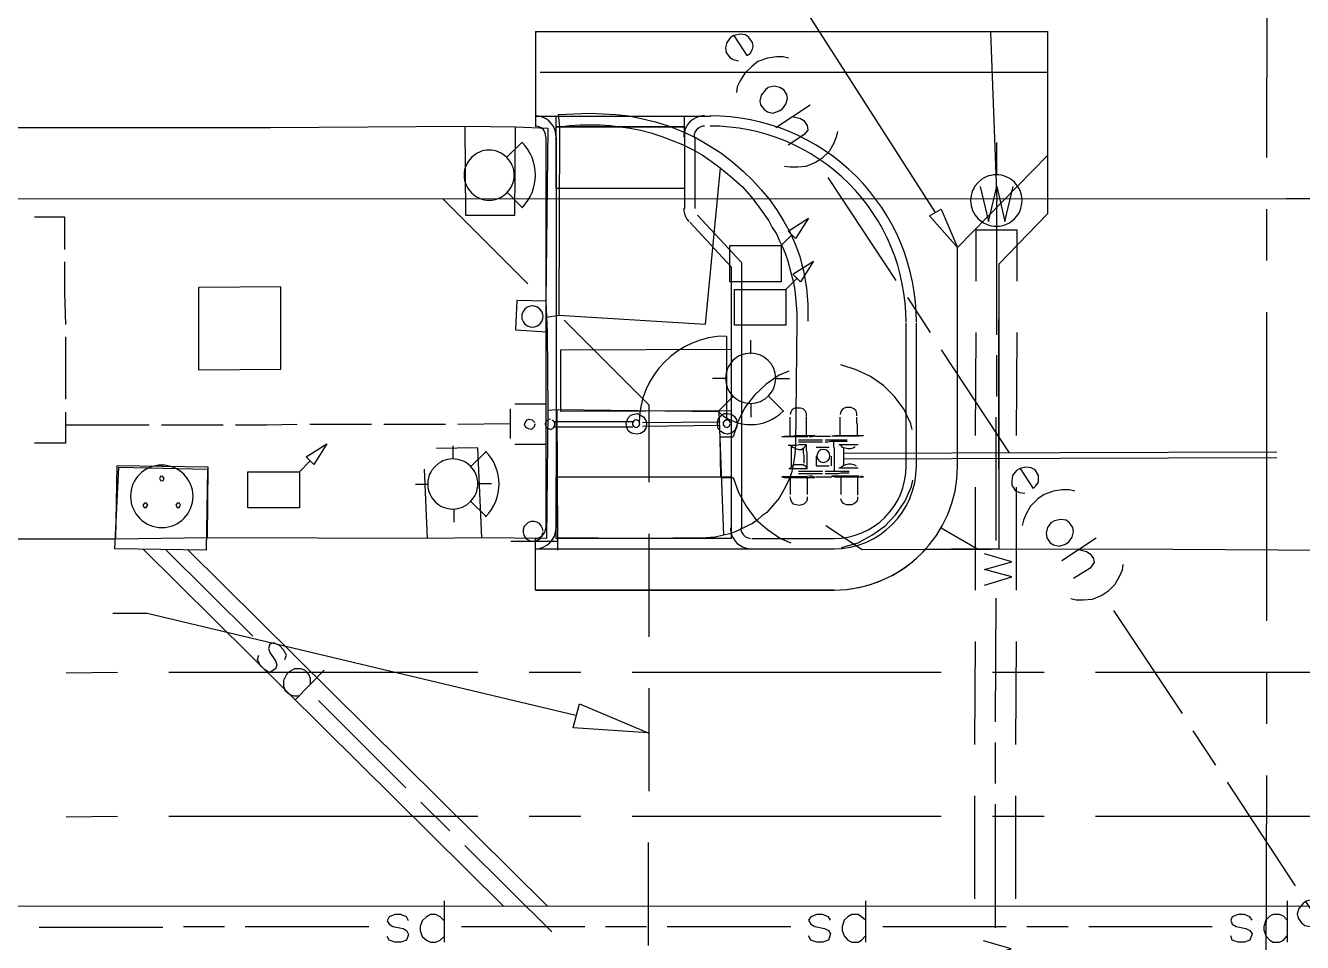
# Model space of a CAD drawing. Header units: feet. Extents: x 0 to 650, y -1 to 438.
# Drawn here: x 271.6 to 333.6, y 258.4 to 303 of the extents above; entities that cross this region are included whole.
import ezdxf

# ---------------------------------------------------------------- set-up
doc = ezdxf.new("R2010")
doc.units = ezdxf.units.FT
for name, color, linetype in [('AGUA', 5, 'CONTINUOUS'), ('ANOTACION', 8, 'CONTINUOUS'), ('DIGITALIZADO', 7, 'CONTINUOUS'), ('DRENAJE_PLUVIAL', 3, 'CONTINUOUS'), ('EJE_VIA', 7, 'CONTINUOUS'), ('ELECTRICO_AEREO', 1, 'CONTINUOUS'), ('ESTRUCTURAS', 7, 'CONTINUOUS'), ('METRO_RW', 140, 'CONTINUOUS'), ('TOPO', 8, 'CONTINUOUS')]:
    doc.layers.add(name, color=color, linetype=linetype)

msp = doc.modelspace()

# ---------------------------------------------------------------- linework, layer by layer
at = {"layer": 'AGUA'}
for p, q in [((318.433, 302.667), (318.733, 294.467)), ((318.733, 295.733), (318.733, 297.3)), ((318.733, 287.967), (318.733, 294.467)), ((317.733, 290.567), (317.733, 293.067)), ((317.733, 293.067), (319.733, 293.067)), ((319.733, 290.567), (319.733, 293.067)), ((317.7, 283.067), (317.733, 288.067)), ((319.7, 283.067), (319.733, 288.067)), ((318.733, 284.967), (318.733, 286.967)), ((318.7, 277.967), (318.7, 283.967)), ((317.7, 275.567), (317.7, 280.567)), ((319.7, 275.567), (319.7, 280.567)), ((318.667, 269.167), (318.7, 275.167)), ((317.667, 268.067), (317.7, 273.067)), ((319.667, 268.067), (319.7, 273.067)), ((318.667, 266.167), (318.667, 268.167)), ((317.667, 260.567), (317.667, 265.567)), ((319.667, 260.567), (319.667, 265.567)), ((318.667, 259.167), (318.667, 265.167))]:
    msp.add_line(p, q, dxfattribs=at)
for points in [[(319.967, 294.487), (319.96, 294.615), (319.941, 294.739), (319.909, 294.858), (319.867, 294.973), (319.814, 295.082), (319.751, 295.185), (319.598, 295.37), (319.413, 295.522), (319.309, 295.584), (319.2, 295.637), (319.085, 295.678), (318.965, 295.709), (318.841, 295.727), (318.713, 295.733), (318.585, 295.727), (318.461, 295.707), (318.342, 295.676), (318.227, 295.634), (318.118, 295.581), (318.015, 295.518), (317.83, 295.365), (317.678, 295.179), (317.616, 295.076), (317.563, 294.967), (317.522, 294.852), (317.491, 294.732), (317.473, 294.608), (317.467, 294.48), (317.473, 294.352), (317.493, 294.228), (317.524, 294.108), (317.566, 293.993), (317.619, 293.884), (317.682, 293.781), (317.835, 293.597), (318.021, 293.445), (318.124, 293.382), (318.233, 293.33), (318.348, 293.288), (318.468, 293.258), (318.592, 293.239), (318.72, 293.233), (318.848, 293.24), (318.972, 293.259), (319.092, 293.291), (319.207, 293.333), (319.316, 293.386), (319.419, 293.449), (319.603, 293.602), (319.755, 293.787), (319.818, 293.891), (319.87, 294), (319.912, 294.115), (319.942, 294.235), (319.961, 294.359), (319.967, 294.487)], [(317.933, 295.167), (318.333, 293.467), (318.733, 295.167), (319.133, 293.467), (319.533, 295.167)], [(318.133, 275.8), (319.467, 276.2), (318.133, 276.567), (319.467, 276.933), (318.133, 277.333)], [(318.067, 257), (319.4, 257.4), (318.067, 257.767), (319.433, 258.133), (318.1, 258.533)]]:
    msp.add_lwpolyline(points, dxfattribs=at)
at = {"layer": 'ANOTACION'}
for points in [[(315.767, 293.9), (279.033, 351.2), (279.033, 352.2)], [(316.033, 294.067), (316.833, 292.2), (315.467, 293.733), (316.033, 294.067)], [(298.3, 269.467), (277.467, 274.433), (275.8, 274.433)], [(298.467, 270.033), (301.8, 268.633), (298.167, 268.867), (298.467, 270.033)]]:
    msp.add_lwpolyline(points, dxfattribs=at)
at = {"layer": 'DIGITALIZADO'}
for points in [[(277.567, 283.567), (276.067, 283.567), (273.5, 283.567)], [(281.167, 283.567), (279.667, 283.567), (278.167, 283.567)], [(284.767, 283.6), (283.267, 283.567), (281.767, 283.567)], [(288.367, 283.6), (286.867, 283.6), (285.367, 283.6)], [(291.967, 283.6), (290.467, 283.6), (288.967, 283.6)]]:
    msp.add_lwpolyline(points, dxfattribs=at)
at = {"layer": 'DRENAJE_PLUVIAL'}
for p, q in [((277.267, 277.567), (294.767, 260.233)), ((278.367, 277.533), (282.6, 273.333)), ((279.433, 277.533), (296.9, 260.233)), ((286.067, 271.667), (284.667, 270.233)), ((285.8, 270.2), (290.033, 265.967)), ((290.767, 265.267), (292.167, 263.867)), ((292.9, 263.167), (297.133, 258.967)), ((259.333, 260.2), (531.467, 260.333)), ((291.9, 260.467), (291.9, 258.467)), ((312.367, 260.467), (312.367, 258.467)), ((332.833, 260.467), (332.833, 258.467)), ((279.233, 259.233), (281.233, 259.233)), ((282.233, 259.233), (288.233, 259.233)), ((292.733, 259.233), (298.733, 259.233)), ((299.733, 259.233), (301.733, 259.233)), ((302.733, 259.233), (308.733, 259.233)), ((313.2, 259.233), (319.2, 259.233)), ((320.2, 259.233), (322.2, 259.233)), ((323.2, 259.233), (329.2, 259.233)), ((272.233, 259.2), (278.233, 259.2))]:
    msp.add_line(p, q, dxfattribs=at)
for points in [[(279.7, 280.121), (279.692, 280.276), (279.668, 280.427), (279.631, 280.572), (279.579, 280.711), (279.515, 280.843), (279.439, 280.968), (279.351, 281.085), (279.253, 281.192), (279.145, 281.29), (279.028, 281.377), (278.902, 281.452), (278.77, 281.516), (278.63, 281.566), (278.485, 281.603), (278.334, 281.626), (278.179, 281.633), (278.024, 281.625), (277.873, 281.602), (277.728, 281.564), (277.589, 281.512), (277.457, 281.448), (277.332, 281.372), (277.215, 281.284), (277.108, 281.186), (277.01, 281.078), (276.923, 280.961), (276.848, 280.836), (276.784, 280.703), (276.734, 280.563), (276.697, 280.418), (276.674, 280.267), (276.667, 280.112), (276.675, 279.957), (276.698, 279.807), (276.736, 279.661), (276.788, 279.522), (276.852, 279.39), (276.928, 279.265), (277.016, 279.149), (277.114, 279.041), (277.222, 278.944), (277.339, 278.857), (277.464, 278.781), (277.597, 278.717), (277.737, 278.667), (277.882, 278.63), (278.033, 278.607), (278.188, 278.6), (278.343, 278.608), (278.493, 278.632), (278.639, 278.669), (278.778, 278.721), (278.91, 278.785), (279.035, 278.861), (279.151, 278.949), (279.259, 279.047), (279.356, 279.155), (279.443, 279.272), (279.519, 279.398), (279.583, 279.53), (279.633, 279.67), (279.67, 279.815), (279.693, 279.966), (279.7, 280.121)], [(276.1, 281.533), (280.4, 281.433), (280.333, 277.5), (275.9, 277.567), (276.1, 281.533)], [(278.3, 280.984), (278.239, 281.086), (278.138, 281.091), (278.067, 280.983), (278.128, 280.881), (278.229, 280.876), (278.3, 280.984)], [(277.5, 279.684), (277.439, 279.786), (277.338, 279.791), (277.267, 279.683), (277.328, 279.581), (277.429, 279.576), (277.5, 279.684)], [(279.1, 279.684), (279.039, 279.786), (278.938, 279.791), (278.867, 279.683), (278.928, 279.581), (279.029, 279.576), (279.1, 279.684)], [(284.167, 272.2), (284.233, 272.4), (284.1, 272.667), (283.9, 272.867), (283.633, 273), (283.433, 272.933), (283.367, 272.733), (283.433, 272.533), (283.7, 272.133), (283.767, 271.933), (283.7, 271.733), (283.433, 271.567), (283.167, 271.7), (282.967, 271.9), (282.833, 272.2), (282.9, 272.4)], [(285.4, 271), (285.4, 271.267), (285.333, 271.467), (285.133, 271.667), (284.933, 271.733), (284.633, 271.733), (284.367, 271.6), (284.233, 271.467), (284.1, 271.167), (284.1, 270.9), (284.167, 270.7), (284.4, 270.5), (284.6, 270.433), (284.867, 270.433)], [(290.167, 259.5), (290.067, 259.7), (289.8, 259.8), (289.5, 259.8), (289.233, 259.7), (289.133, 259.5), (289.233, 259.333), (289.4, 259.233), (289.9, 259.133), (290.067, 259.033), (290.167, 258.833), (290.067, 258.567), (289.8, 258.467), (289.5, 258.467), (289.233, 258.567), (289.133, 258.733)], [(291.9, 259.5), (291.7, 259.7), (291.5, 259.8), (291.233, 259.8), (291.033, 259.7), (290.833, 259.5), (290.733, 259.233), (290.733, 259.033), (290.833, 258.733), (291.033, 258.567), (291.233, 258.467), (291.5, 258.467), (291.7, 258.567), (291.9, 258.733)], [(310.667, 259.533), (310.567, 259.7), (310.267, 259.8), (310, 259.8), (309.7, 259.7), (309.6, 259.533), (309.7, 259.333), (309.9, 259.233), (310.367, 259.133), (310.567, 259.033), (310.667, 258.867), (310.567, 258.567), (310.267, 258.467), (310, 258.467), (309.7, 258.567), (309.6, 258.767)], [(312.367, 259.533), (312.167, 259.7), (312, 259.8), (311.7, 259.8), (311.5, 259.7), (311.333, 259.533), (311.233, 259.233), (311.233, 259.033), (311.333, 258.767), (311.5, 258.567), (311.7, 258.467), (312, 258.467), (312.167, 258.567), (312.367, 258.767)], [(331.133, 259.533), (331.033, 259.7), (330.767, 259.8), (330.467, 259.8), (330.167, 259.7), (330.1, 259.533), (330.167, 259.333), (330.367, 259.233), (330.833, 259.133), (331.033, 259.033), (331.133, 258.867), (331.033, 258.567), (330.767, 258.467), (330.467, 258.467), (330.167, 258.567), (330.1, 258.767)], [(332.833, 259.533), (332.667, 259.733), (332.467, 259.8), (332.167, 259.8), (332, 259.733), (331.8, 259.533), (331.7, 259.233), (331.7, 259.067), (331.8, 258.767), (332, 258.567), (332.167, 258.467), (332.467, 258.467), (332.667, 258.567), (332.833, 258.767)]]:
    msp.add_lwpolyline(points, dxfattribs=at)
at = {"layer": 'EJE_VIA'}
for p, q in [((331.867, 314.567), (331.833, 296.567)), ((296.333, 302.7), (296.333, 298.067)), ((321.2, 300.7), (296.567, 300.7)), ((304.833, 298.567), (296.333, 298.567)), ((297.333, 297.567), (297.333, 298.567)), ((303.567, 297.567), (303.567, 298.567)), ((303.567, 298.067), (297.333, 298.067)), ((296.833, 297.567), (296.833, 278.567)), ((297.333, 297.567), (297.333, 278.567)), ((303.567, 297.567), (303.567, 294.1)), ((304.067, 297.567), (304.067, 294.1)), ((321.2, 296.667), (316.833, 292.2)), ((331.833, 294.067), (331.833, 291.567)), ((303.833, 293.433), (305.833, 291.267)), ((304.2, 293.767), (306.333, 291.467)), ((316.833, 281.567), (316.833, 292.2)), ((305.833, 291.267), (305.833, 278.567)), ((306.333, 291.467), (306.333, 278.567)), ((331.833, 289.067), (331.833, 274.067)), ((314.333, 281.567), (314.333, 288.533)), ((314.833, 281.567), (314.833, 288.533)), ((318.833, 281.467), (318.833, 288.7)), ((273.5, 284.2), (273.5, 282.7)), ((295.1, 283.633), (292.567, 283.6)), ((273.5, 282.7), (272, 282.7)), ((317.767, 277.567), (316.033, 278.567)), ((295.133, 277.933), (297.367, 277.933)), ((296.333, 275.567), (296.333, 278.067)), ((306.833, 278.067), (310.833, 278.067)), ((296.333, 277.567), (306.833, 277.567)), ((306.833, 277.567), (310.833, 277.567)), ((317.767, 277.567), (315.3, 277.533)), ((296.333, 275.567), (310.833, 275.567)), ((310.833, 275.567), (296.333, 275.567)), ((331.833, 271.567), (331.833, 269.067)), ((331.833, 266.567), (331.8, 251.567)), ((276.033, 264.567), (273.533, 264.533)), ((293.533, 264.567), (278.533, 264.567)), ((298.533, 264.567), (296.033, 264.567)), ((316.033, 264.567), (301.033, 264.567)), ((321.033, 264.567), (318.533, 264.567)), ((331.833, 264.567), (323.533, 264.567)), ((344.833, 264.567), (331.833, 264.567))]:
    msp.add_line(p, q, dxfattribs=at)
for points in [[(296.333, 302.7), (321.2, 302.7), (321.2, 293.833), (318.833, 291.4), (318.833, 277.567), (315.3, 277.533)], [(297.333, 297.583), (297.328, 297.683), (297.303, 297.831), (297.256, 297.972), (297.189, 298.105), (297.103, 298.227), (296.999, 298.337), (296.881, 298.429), (296.751, 298.502), (296.612, 298.556), (296.467, 298.589), (296.316, 298.6)], [(304.55, 298.6), (304.446, 298.595), (304.345, 298.579), (304.154, 298.52), (303.981, 298.426), (303.831, 298.302), (303.707, 298.151), (303.613, 297.979), (303.554, 297.788), (303.539, 297.687), (303.533, 297.583)], [(314.833, 288.576), (314.821, 289.073), (314.785, 289.566), (314.725, 290.056), (314.64, 290.54), (314.533, 291.019), (314.402, 291.491), (314.249, 291.956), (314.073, 292.412), (313.875, 292.859), (313.655, 293.296), (313.414, 293.723), (313.153, 294.138), (312.87, 294.54), (312.567, 294.929), (312.244, 295.304), (311.901, 295.665), (311.541, 296.007), (311.166, 296.331), (310.777, 296.634), (310.375, 296.917), (309.96, 297.179), (309.534, 297.42), (309.097, 297.64), (308.65, 297.838), (308.193, 298.014), (307.729, 298.167), (307.257, 298.298), (306.778, 298.406), (306.294, 298.491), (305.804, 298.551), (305.311, 298.588), (304.814, 298.6)], [(296.833, 297.583), (296.823, 297.684), (296.784, 297.804), (296.716, 297.911), (296.603, 298.013), (296.491, 298.07), (296.368, 298.097)], [(297.333, 295.067), (297.333, 298.067), (303.567, 298.067), (303.567, 295.067), (297.333, 295.067)], [(304.55, 298.1), (304.446, 298.089), (304.304, 298.038), (304.185, 297.949), (304.096, 297.829), (304.044, 297.687), (304.033, 297.583)], [(314.333, 288.576), (314.322, 289.048), (314.287, 289.517), (314.23, 289.982), (314.15, 290.443), (314.048, 290.898), (313.924, 291.346), (313.778, 291.787), (313.611, 292.221), (313.423, 292.646), (313.214, 293.061), (312.985, 293.466), (312.736, 293.86), (312.468, 294.243), (312.18, 294.612), (311.873, 294.969), (311.548, 295.311), (311.205, 295.637), (310.849, 295.944), (310.48, 296.232), (310.097, 296.501), (309.703, 296.75), (309.298, 296.979), (308.883, 297.188), (308.458, 297.376), (308.025, 297.543), (307.584, 297.689), (307.135, 297.813), (306.681, 297.916), (306.22, 297.996), (305.755, 298.054), (305.286, 298.088), (304.814, 298.1)], [(303.533, 294.116), (303.543, 293.973), (303.573, 293.834), (303.622, 293.701), (303.689, 293.576), (303.773, 293.461)], [(272, 293.7), (273.467, 293.7), (273.467, 292.1)], [(273.467, 291.5), (273.467, 290), (273.5, 288.467)], [(273.5, 287.867), (273.5, 286.333), (273.5, 284.833)], [(297.567, 287.233), (305.833, 287.267), (305.833, 284.267), (297.567, 284.233), (297.567, 287.233)], [(310.818, 278.067), (311.177, 278.085), (311.526, 278.138), (311.863, 278.225), (312.186, 278.343), (312.493, 278.491), (312.783, 278.667), (313.053, 278.869), (313.303, 279.096), (313.53, 279.346), (313.732, 279.616), (313.908, 279.906), (314.056, 280.213), (314.175, 280.536), (314.261, 280.872), (314.315, 281.221), (314.333, 281.581)], [(310.818, 277.567), (311.228, 277.587), (311.627, 277.648), (312.011, 277.747), (312.38, 277.882), (312.731, 278.051), (313.062, 278.252), (313.371, 278.483), (313.656, 278.742), (313.915, 279.027), (314.147, 279.336), (314.348, 279.667), (314.517, 280.018), (314.652, 280.387), (314.751, 280.771), (314.812, 281.17), (314.833, 281.58)], [(310.818, 275.567), (311.433, 275.598), (312.03, 275.689), (312.606, 275.837), (313.159, 276.039), (313.684, 276.293), (314.18, 276.594), (314.643, 276.94), (315.07, 277.328), (315.458, 277.755), (315.805, 278.218), (316.106, 278.713), (316.359, 279.239), (316.562, 279.791), (316.71, 280.367), (316.802, 280.964), (316.833, 281.579)], [(297.333, 281.067), (305.833, 281.067), (305.833, 278.067), (297.333, 278.067), (297.333, 281.067)], [(296.7, 278.418), (296.678, 278.562), (296.617, 278.688), (296.523, 278.791), (296.404, 278.863), (296.265, 278.898), (296.118, 278.89), (295.985, 278.841), (295.874, 278.757), (295.791, 278.646), (295.743, 278.513), (295.736, 278.366), (295.772, 278.227), (295.845, 278.108), (295.948, 278.015), (296.074, 277.955), (296.218, 277.933), (296.362, 277.955), (296.488, 278.017), (296.591, 278.11), (296.663, 278.23), (296.698, 278.369)], [(296.317, 277.567), (296.421, 277.572), (296.522, 277.587), (296.712, 277.647), (296.885, 277.74), (297.035, 277.864), (297.159, 278.015), (297.253, 278.187), (297.313, 278.378), (297.328, 278.479), (297.333, 278.583)], [(296.317, 278.067), (296.421, 278.077), (296.563, 278.129), (296.682, 278.218), (296.771, 278.337), (296.823, 278.479), (296.833, 278.583)], [(305.8, 278.584), (305.805, 278.484), (305.831, 278.336), (305.877, 278.195), (305.944, 278.062), (306.03, 277.939), (306.134, 277.83), (306.253, 277.738), (306.382, 277.664), (306.521, 277.611), (306.667, 277.578), (306.817, 277.567)], [(306.3, 278.584), (306.31, 278.482), (306.349, 278.363), (306.417, 278.256), (306.53, 278.153), (306.643, 278.097), (306.766, 278.069)], [(310.818, 275.567), (311.137, 275.575), (311.453, 275.6), (311.766, 275.642), (312.076, 275.7), (312.381, 275.773), (312.681, 275.863), (312.976, 275.967), (313.265, 276.087), (313.547, 276.222), (313.822, 276.371), (314.089, 276.534), (314.348, 276.712), (314.598, 276.903), (314.838, 277.108), (315.068, 277.326), (315.288, 277.557)]]:
    msp.add_lwpolyline(points, dxfattribs=at)
at = {"layer": 'ELECTRICO_AEREO'}
for p, q in [((308, 298.033), (309.667, 299.133)), ((310.533, 295.6), (313.833, 290.6)), ((314.4, 289.767), (315.5, 288.067)), ((316.033, 287.233), (319.333, 282.233)), ((321.9, 277), (323.567, 278.1)), ((324.4, 274.567), (327.733, 269.567)), ((328.267, 268.733), (329.367, 267.067)), ((329.933, 266.233), (333.233, 261.2))]:
    msp.add_line(p, q, dxfattribs=at)
for points in [[(305.967, 302.5), (306.6, 301.533), (306.767, 301.633), (306.867, 301.833), (306.9, 301.967), (306.867, 302.167), (306.7, 302.4), (306.533, 302.533), (306.267, 302.567), (305.967, 302.5), (305.8, 302.4), (305.633, 302.167), (305.567, 301.9), (305.6, 301.667), (305.767, 301.433), (305.933, 301.333), (306.2, 301.267)], [(308.633, 301.4), (308.367, 301.467), (308.033, 301.467), (307.6, 301.4), (307.133, 301.233), (306.833, 301), (306.5, 300.667), (306.267, 300.3), (306.133, 300), (306.1, 299.733)], [(308.4, 299.867), (308.2, 299.967), (307.933, 300.033), (307.633, 299.967), (307.5, 299.867), (307.3, 299.6), (307.233, 299.333), (307.267, 299.133), (307.433, 298.9), (307.6, 298.8), (307.867, 298.733), (308.167, 298.833), (308.333, 298.933), (308.5, 299.167), (308.567, 299.433), (308.533, 299.633), (308.4, 299.867)], [(308.8, 298.567), (309.2, 298.467), (309.367, 298.367), (309.533, 298.133), (309.567, 297.9), (309.367, 297.667), (308.6, 297.167)], [(311, 297.833), (310.933, 297.567), (310.8, 297.233), (310.6, 296.867), (310.233, 296.533), (309.933, 296.333), (309.467, 296.133), (309.067, 296.1), (308.7, 296.1), (308.433, 296.133)], [(319.867, 281.467), (320.5, 280.5), (320.633, 280.633), (320.767, 280.8), (320.767, 280.933), (320.767, 281.133), (320.6, 281.4), (320.4, 281.5), (320.133, 281.533), (319.867, 281.467), (319.7, 281.367), (319.5, 281.133), (319.467, 280.867), (319.467, 280.667), (319.633, 280.4), (319.833, 280.3), (320.1, 280.267)], [(322.533, 280.367), (322.267, 280.433), (321.9, 280.433), (321.5, 280.367), (321.033, 280.2), (320.733, 280), (320.367, 279.633), (320.167, 279.267), (320.033, 278.967), (319.967, 278.7)], [(322.267, 278.833), (322.1, 278.967), (321.833, 279), (321.533, 278.933), (321.367, 278.833), (321.2, 278.6), (321.133, 278.333), (321.167, 278.1), (321.333, 277.867), (321.5, 277.767), (321.767, 277.7), (322.067, 277.8), (322.233, 277.9), (322.4, 278.133), (322.467, 278.4), (322.433, 278.6), (322.267, 278.833)], [(322.7, 277.533), (323.1, 277.433), (323.267, 277.333), (323.433, 277.1), (323.467, 276.9), (323.267, 276.633), (322.467, 276.133)], [(324.867, 276.8), (324.833, 276.533), (324.7, 276.233), (324.467, 275.833), (324.133, 275.5), (323.833, 275.3), (323.367, 275.1), (322.933, 275.067), (322.6, 275.067), (322.333, 275.133)], [(333.733, 260.433), (334.367, 259.5), (334.533, 259.6), (334.633, 259.767), (334.667, 259.9), (334.633, 260.133), (334.467, 260.367), (334.3, 260.467), (334.033, 260.533), (333.733, 260.433), (333.6, 260.333), (333.4, 260.1), (333.333, 259.833), (333.367, 259.633), (333.533, 259.4), (333.7, 259.267), (333.967, 259.233)]]:
    msp.add_lwpolyline(points, dxfattribs=at)
at = {"layer": 'ESTRUCTURAS'}
for p, q in [((295.667, 297.3), (294.933, 296.567)), ((295.7, 294.133), (294.967, 294.867)), ((305.633, 283.8), (305.633, 287.9)), ((306.8, 287.033), (306.8, 287.7)), ((305.567, 285.833), (304.933, 285.833)), ((308, 285.833), (308.667, 285.833)), ((305.2, 284.233), (305.933, 284.967)), ((308.4, 284.233), (307.667, 284.967)), ((306.8, 284.6), (306.8, 283.967)), ((297.233, 283.5), (301.067, 283.5)), ((301.067, 283.733), (297.267, 283.733)), ((301.533, 283.7), (305.3, 283.733)), ((301.533, 283.533), (305.3, 283.567)), ((305.333, 281.033), (305.3, 283)), ((305.3, 283), (305.933, 283)), ((292.333, 281.933), (292.333, 282.567)), ((293.933, 282.3), (293.2, 281.567)), ((332.333, 282.267), (311.3, 282.2)), ((311.3, 281.933), (332.333, 282)), ((305.333, 281.033), (305.933, 281.033)), ((291.133, 280.7), (290.5, 280.7)), ((293.567, 280.733), (294.2, 280.733)), ((293.933, 279.133), (293.2, 279.867)), ((292.367, 279.5), (292.367, 278.867))]:
    msp.add_line(p, q, dxfattribs=at)
for points in [[(295.679, 294.13), (295.833, 294.302), (295.966, 294.484), (296.079, 294.676), (296.171, 294.876), (296.243, 295.082), (296.293, 295.293), (296.324, 295.507), (296.333, 295.723), (296.322, 295.939), (296.291, 296.153), (296.239, 296.363), (296.166, 296.569), (296.073, 296.769), (295.959, 296.96), (295.825, 297.142), (295.67, 297.312)], [(295.3, 295.72), (295.293, 295.845), (295.275, 295.965), (295.244, 296.082), (295.203, 296.193), (295.152, 296.3), (295.09, 296.4), (294.941, 296.579), (294.761, 296.727), (294.66, 296.788), (294.554, 296.839), (294.442, 296.88), (294.325, 296.909), (294.204, 296.927), (294.08, 296.933), (293.955, 296.927), (293.835, 296.908), (293.718, 296.878), (293.607, 296.836), (293.5, 296.785), (293.4, 296.724), (293.221, 296.574), (293.073, 296.394), (293.012, 296.294), (292.961, 296.187), (292.92, 296.075), (292.891, 295.958), (292.873, 295.838), (292.867, 295.713), (292.873, 295.589), (292.892, 295.468), (292.922, 295.352), (292.964, 295.24), (293.015, 295.134), (293.076, 295.033), (293.226, 294.854), (293.406, 294.706), (293.506, 294.645), (293.613, 294.594), (293.725, 294.554), (293.842, 294.524), (293.962, 294.506), (294.087, 294.5), (294.211, 294.507), (294.332, 294.525), (294.448, 294.556), (294.56, 294.597), (294.666, 294.649), (294.767, 294.71), (294.946, 294.859), (295.094, 295.039), (295.155, 295.14), (295.206, 295.246), (295.246, 295.358), (295.276, 295.475), (295.294, 295.596), (295.3, 295.72)], [(308.967, 292.633), (308.6, 293), (309.6, 293.633), (308.967, 292.633)], [(308.8, 292.833), (308.267, 292.3), (308.267, 290.533), (305.767, 290.533), (305.767, 292.3), (308.267, 292.3)], [(309.2, 290.533), (308.833, 290.9), (309.833, 291.533), (309.2, 290.533)], [(283.967, 290.3), (279.967, 290.267), (279.967, 286.267), (283.967, 286.3), (283.967, 290.3)], [(309.033, 290.7), (308.5, 290.167), (308.5, 288.433), (306, 288.433), (306, 290.167), (308.5, 290.167)], [(296.7, 288.851), (296.689, 288.956), (296.637, 289.098), (296.548, 289.216), (296.428, 289.305), (296.286, 289.356), (296.182, 289.367), (296.078, 289.356), (295.936, 289.304), (295.817, 289.214), (295.728, 289.095), (295.677, 288.953), (295.667, 288.849), (295.677, 288.744), (295.73, 288.602), (295.819, 288.484), (295.938, 288.395), (296.081, 288.344), (296.185, 288.333), (296.289, 288.344), (296.431, 288.396), (296.55, 288.486), (296.638, 288.605), (296.69, 288.747), (296.7, 288.851)], [(305.596, 287.9), (305.162, 287.876), (304.74, 287.809), (304.333, 287.703), (303.944, 287.558), (303.573, 287.377), (303.224, 287.163), (302.898, 286.917), (302.597, 286.641), (302.324, 286.338), (302.081, 286.009), (301.87, 285.658), (301.693, 285.285), (301.552, 284.894), (301.449, 284.487), (301.387, 284.064), (301.367, 283.63)], [(306.787, 284.633), (306.911, 284.64), (307.032, 284.659), (307.148, 284.689), (307.26, 284.73), (307.366, 284.782), (307.467, 284.843), (307.646, 284.992), (307.794, 285.173), (307.855, 285.273), (307.906, 285.38), (307.946, 285.492), (307.976, 285.608), (307.994, 285.729), (308, 285.853), (307.993, 285.978), (307.975, 286.099), (307.944, 286.215), (307.903, 286.327), (307.851, 286.433), (307.79, 286.533), (307.641, 286.713), (307.461, 286.861), (307.36, 286.921), (307.254, 286.972), (307.142, 287.013), (307.025, 287.043), (306.904, 287.061), (306.78, 287.067), (306.655, 287.06), (306.535, 287.041), (306.418, 287.011), (306.307, 286.97), (306.2, 286.918), (306.1, 286.857), (305.921, 286.708), (305.773, 286.527), (305.712, 286.427), (305.661, 286.32), (305.62, 286.208), (305.591, 286.092), (305.573, 285.971), (305.567, 285.846), (305.573, 285.722), (305.592, 285.601), (305.622, 285.485), (305.664, 285.373), (305.715, 285.267), (305.776, 285.167), (305.926, 284.987), (306.106, 284.839), (306.206, 284.778), (306.313, 284.728), (306.425, 284.687), (306.542, 284.657), (306.662, 284.639), (306.787, 284.633)], [(308.633, 286.2), (308.167, 286), (307.533, 285.567), (306.967, 285.033), (306.5, 284.433), (306.167, 283.733), (305.933, 283)], [(314.633, 283.367), (314.567, 283.633), (314.233, 284.333), (313.767, 284.967), (313.233, 285.5), (312.6, 285.933), (311.9, 286.267), (311.167, 286.5)], [(295.1, 284.367), (295.1, 284.233), (295.1, 284.1), (295.1, 283.967), (295.1, 283.833), (295.1, 283.7), (295.1, 283.567), (295.1, 283.433), (295.1, 283.3), (295.1, 283.2), (295.1, 283.067), (295.1, 282.933)], [(296.8, 284.6), (296.667, 284.6), (296.533, 284.6), (296.4, 284.6), (296.267, 284.6), (296.133, 284.6), (296, 284.6), (295.867, 284.6), (295.733, 284.6), (295.6, 284.6), (295.467, 284.6), (295.333, 284.6)], [(301.733, 283.633), (301.7, 283.433), (301.6, 283.267), (301.433, 283.167), (301.267, 283.133), (301.067, 283.167), (300.967, 283.2), (300.833, 283.3), (300.767, 283.467), (300.733, 283.667), (300.767, 283.767), (300.833, 283.933), (300.967, 284.067), (301.067, 284.1), (301.267, 284.133), (301.433, 284.067), (301.6, 283.967), (301.7, 283.8), (301.733, 283.633)], [(306.133, 283.633), (306.1, 283.467), (306, 283.3), (305.867, 283.2), (305.667, 283.133), (305.5, 283.167), (305.333, 283.267), (305.2, 283.4), (305.167, 283.6), (305.167, 283.7), (305.2, 283.867), (305.333, 284.033), (305.5, 284.133), (305.667, 284.133), (305.867, 284.1), (306, 284), (306.1, 283.833), (306.133, 283.633)], [(305.197, 284.254), (305.368, 284.1), (305.551, 283.967), (305.743, 283.854), (305.943, 283.762), (306.149, 283.691), (306.36, 283.64), (306.574, 283.61), (306.79, 283.6), (307.005, 283.611), (307.219, 283.642), (307.43, 283.695), (307.636, 283.767), (307.835, 283.86), (308.027, 283.974), (308.208, 284.109), (308.379, 284.264)], [(309.5, 284), (309.5, 284.133), (309.433, 284.267), (309.333, 284.367), (309.2, 284.4), (309.067, 284.4), (308.933, 284.4), (308.8, 284.333), (308.733, 284.2), (308.7, 284.1)], [(311.933, 284.033), (311.933, 284.133), (311.9, 284.267), (311.8, 284.367), (311.667, 284.433), (311.533, 284.433), (311.4, 284.433), (311.267, 284.367), (311.167, 284.233), (311.133, 284.1)], [(296.3, 283.633), (296.267, 283.5), (296.133, 283.367), (296, 283.4), (295.867, 283.467), (295.8, 283.6), (295.833, 283.7), (295.933, 283.833), (296.033, 283.867), (296.167, 283.833), (296.3, 283.7)], [(297.067, 283.867), (296.933, 283.833), (296.833, 283.733), (296.8, 283.633), (296.833, 283.5), (296.933, 283.433), (297.067, 283.367), (297.2, 283.433), (297.267, 283.567), (297.267, 283.7), (297.167, 283.833)], [(301.4, 283.65), (301.369, 283.753), (301.254, 283.83), (301.145, 283.819), (301.042, 283.704), (301.042, 283.595), (301.129, 283.489), (301.235, 283.468), (301.346, 283.52), (301.399, 283.631)], [(305.8, 283.65), (305.769, 283.753), (305.654, 283.83), (305.545, 283.819), (305.442, 283.704), (305.442, 283.595), (305.529, 283.489), (305.636, 283.468), (305.746, 283.52), (305.799, 283.631)], [(308.7, 283.033), (308.7, 283.167), (308.7, 283.3), (308.7, 283.433), (308.7, 283.567), (308.7, 283.7), (308.7, 283.833), (308.7, 283.967)], [(309.5, 283.067), (309.5, 283.2), (309.5, 283.3), (309.5, 283.433), (309.5, 283.567), (309.5, 283.7), (309.5, 283.833), (309.5, 283.967)], [(311.133, 283.067), (311.133, 283.2), (311.133, 283.3), (311.133, 283.433), (311.133, 283.6), (311.133, 283.7), (311.133, 283.833), (311.133, 283.967)], [(311.967, 283.067), (311.967, 283.2), (311.967, 283.3), (311.967, 283.433), (311.967, 283.6), (311.933, 283.7), (311.933, 283.833), (311.933, 283.967)], [(308.3, 283), (308.433, 283.033), (308.533, 283.033), (308.667, 283.033), (308.8, 283.033), (308.933, 283.067), (309.1, 283.067), (309.233, 283.067), (309.367, 283.067), (309.5, 283.067), (309.633, 283.067), (309.767, 283.067), (309.9, 283.067), (309.767, 283), (309.633, 283)], [(309.567, 283), (309.433, 283), (309.333, 283), (309.2, 283), (309.067, 283), (308.933, 283), (308.8, 283), (308.667, 283), (308.533, 283), (308.433, 283), (308.3, 283)], [(309.1, 282.867), (309.233, 282.867), (309.367, 282.867), (309.5, 282.867), (309.633, 282.867), (309.767, 282.867), (309.9, 282.867), (310.033, 282.867), (310.167, 282.867), (310.267, 282.867)], [(309.9, 283.033), (310.033, 283.033), (310.167, 283.033), (310.267, 283.033), (310.4, 283.033), (310.533, 283.033), (310.667, 283.033)], [(310.4, 282.867), (310.533, 282.867), (310.667, 282.867), (310.8, 282.867), (310.967, 282.867), (311.067, 282.867), (311.2, 282.867), (311.333, 282.867), (311.467, 282.867)], [(310.4, 282.767), (310.533, 282.767), (310.667, 282.8), (310.8, 282.8), (310.967, 282.8), (311.067, 282.8), (311.2, 282.8), (311.333, 282.8), (311.467, 282.8)], [(310.733, 283.033), (310.867, 283.067), (311, 283.067), (311.1, 283.067), (311.233, 283.067), (311.367, 283.067), (311.5, 283.067), (311.633, 283.067), (311.767, 283.067), (311.867, 283.067), (312, 283.067), (312.133, 283.067), (312.267, 283.067), (312.133, 283.033)], [(312.033, 283.033), (311.9, 283.033), (311.8, 283.033), (311.667, 283.033), (311.5, 283.033), (311.367, 283.033), (311.233, 283.033), (311.1, 283.033), (311, 283.033), (310.867, 283.033), (310.733, 283.033)], [(310.8, 282.8), (310.8, 282.667), (310.8, 282.533), (310.833, 282.433), (310.833, 282.3), (310.833, 282.167), (310.833, 282), (310.833, 281.867), (310.833, 281.733), (310.833, 281.6), (310.833, 281.467), (310.833, 281.333)], [(285.567, 281.667), (285.2, 282.033), (286.2, 282.667), (285.567, 281.667)], [(293.912, 279.13), (294.066, 279.302), (294.2, 279.484), (294.312, 279.676), (294.404, 279.876), (294.476, 280.082), (294.527, 280.293), (294.557, 280.507), (294.567, 280.723), (294.556, 280.939), (294.524, 281.153), (294.472, 281.363), (294.399, 281.569), (294.306, 281.769), (294.192, 281.96), (294.058, 282.142), (293.903, 282.312)], [(296.8, 282.633), (296.667, 282.633), (296.533, 282.633), (296.4, 282.633), (296.267, 282.633), (296.133, 282.633), (296, 282.633), (295.867, 282.633), (295.733, 282.633), (295.6, 282.633), (295.467, 282.633), (295.333, 282.633)], [(308.6, 282.6), (308.733, 282.6), (308.867, 282.6), (309, 282.6), (309.133, 282.633), (309.267, 282.633), (309.367, 282.633), (309.5, 282.633)], [(308.7, 282.6), (308.833, 282.5), (308.967, 282.433), (309.1, 282.4), (309.233, 282.4), (309.367, 282.467), (309.5, 282.6)], [(308.767, 281.533), (308.767, 281.633), (308.767, 281.767), (308.767, 281.9), (308.767, 282.033), (308.767, 282.167), (308.767, 282.3), (308.767, 282.433), (308.767, 282.533)], [(309.1, 282.767), (309.233, 282.767), (309.367, 282.767), (309.5, 282.767), (309.633, 282.767), (309.767, 282.767), (309.9, 282.767), (310.033, 282.767), (310.167, 282.767), (310.267, 282.767)], [(309.333, 282.467), (309.333, 282.367), (309.333, 282.233), (309.367, 282.1), (309.367, 282), (309.367, 281.867), (309.367, 281.733)], [(309.533, 281.467), (309.533, 281.6), (309.533, 281.7), (309.533, 281.833), (309.533, 281.967), (309.533, 282.1), (309.533, 282.233), (309.5, 282.367), (309.5, 282.467), (309.5, 282.6)], [(309.967, 282.5), (310.1, 282.5), (310.2, 282.5), (310.333, 282.5), (310.467, 282.5), (310.6, 282.5)], [(310.633, 282.084), (310.608, 282.208), (310.54, 282.308), (310.439, 282.376), (310.316, 282.4), (310.192, 282.375), (310.092, 282.306), (310.024, 282.206), (310, 282.082), (310.025, 281.959), (310.094, 281.859), (310.194, 281.791), (310.318, 281.767), (310.441, 281.792), (310.541, 281.86), (310.609, 281.961), (310.633, 282.084)], [(311.067, 282.633), (311.2, 282.633), (311.333, 282.633), (311.467, 282.633), (311.6, 282.633), (311.733, 282.633), (311.867, 282.633), (312, 282.633)], [(311.133, 282.633), (311.233, 282.5), (311.367, 282.467), (311.5, 282.433), (311.633, 282.433), (311.767, 282.467), (311.867, 282.533)], [(311.3, 282.467), (311.3, 281.933), (311.3, 281.633)], [(285.367, 281.833), (284.867, 281.3), (284.867, 279.567), (282.367, 279.567), (282.367, 281.3), (284.867, 281.3)], [(293.533, 280.72), (293.527, 280.845), (293.508, 280.965), (293.478, 281.082), (293.436, 281.193), (293.385, 281.3), (293.324, 281.4), (293.175, 281.579), (292.994, 281.727), (292.894, 281.788), (292.787, 281.839), (292.675, 281.88), (292.558, 281.909), (292.438, 281.927), (292.313, 281.933), (292.189, 281.927), (292.068, 281.908), (291.952, 281.878), (291.84, 281.836), (291.734, 281.785), (291.634, 281.724), (291.454, 281.574), (291.306, 281.394), (291.245, 281.294), (291.194, 281.187), (291.154, 281.075), (291.124, 280.958), (291.106, 280.838), (291.1, 280.713), (291.107, 280.589), (291.125, 280.468), (291.156, 280.352), (291.197, 280.24), (291.249, 280.134), (291.31, 280.033), (291.459, 279.854), (291.639, 279.706), (291.74, 279.645), (291.846, 279.594), (291.958, 279.554), (292.075, 279.524), (292.196, 279.506), (292.32, 279.5), (292.445, 279.507), (292.565, 279.525), (292.682, 279.556), (292.793, 279.597), (292.9, 279.649), (293, 279.71), (293.179, 279.859), (293.328, 280.039), (293.388, 280.14), (293.439, 280.246), (293.48, 280.358), (293.509, 280.475), (293.527, 280.596), (293.533, 280.72)], [(308.7, 281.467), (308.8, 281.6), (308.933, 281.667), (309.067, 281.667), (309.2, 281.667), (309.333, 281.667), (309.433, 281.6), (309.533, 281.467)], [(309.967, 282.067), (309.967, 281.967), (309.967, 281.833), (309.967, 281.7), (309.967, 281.6)], [(309.967, 281.6), (310.1, 281.6), (310.2, 281.6), (310.333, 281.6), (310.467, 281.6), (310.6, 281.6)], [(310.7, 282.067), (310.7, 281.967), (310.7, 281.833), (310.7, 281.7), (310.7, 281.6)], [(311.133, 281.5), (311.267, 281.6), (311.4, 281.667), (311.533, 281.7), (311.667, 281.7), (311.8, 281.667), (311.9, 281.6)], [(305.933, 281.033), (306.2, 280.3), (306.567, 279.633), (307.033, 279), (307.6, 278.5), (308.233, 278.067), (308.733, 277.867)], [(308.3, 281.067), (308.433, 281.033), (308.533, 281.033), (308.667, 281.033), (308.8, 281.033), (308.967, 281.033), (309.133, 281.033), (309.267, 281.033), (309.367, 281.033), (309.5, 281.033), (309.633, 281.033), (309.767, 281.033), (309.9, 281.033), (309.767, 281.1), (309.633, 281.1)], [(309.6, 281.1), (309.467, 281.067), (309.333, 281.067), (309.2, 281.067), (309.067, 281.067), (308.933, 281.067), (308.8, 281.067), (308.667, 281.067), (308.533, 281.067), (308.433, 281.067), (308.3, 281.067)], [(308.633, 281.467), (308.767, 281.467), (308.9, 281.467), (309.033, 281.467), (309.167, 281.467), (309.3, 281.467), (309.4, 281.467), (309.533, 281.467)], [(308.7, 281.033), (308.7, 280.9), (308.7, 280.767), (308.7, 280.633), (308.7, 280.467), (308.7, 280.333), (308.7, 280.2)], [(309.1, 281.333), (309.233, 281.333), (309.367, 281.333), (309.5, 281.333), (309.633, 281.333), (309.767, 281.333), (309.9, 281.333), (310.033, 281.333), (310.167, 281.333), (310.267, 281.333)], [(309.1, 281.233), (309.233, 281.233), (309.367, 281.233), (309.5, 281.233), (309.633, 281.233), (309.767, 281.233), (309.9, 281.233), (310.033, 281.233), (310.167, 281.233), (310.267, 281.233)], [(309.533, 281.033), (309.533, 280.9), (309.533, 280.767), (309.533, 280.6), (309.533, 280.467), (309.533, 280.333), (309.533, 280.2)], [(309.933, 281.067), (310.067, 281.067), (310.2, 281.067), (310.333, 281.067), (310.467, 281.067), (310.6, 281.067), (310.733, 281.067)], [(310.4, 281.333), (310.533, 281.333), (310.667, 281.333), (310.8, 281.333), (310.933, 281.333), (311.033, 281.333), (311.167, 281.333), (311.3, 281.333), (311.433, 281.333), (311.567, 281.333)], [(310.4, 281.233), (310.533, 281.233), (310.667, 281.233), (310.8, 281.233), (310.933, 281.233), (311.033, 281.233), (311.167, 281.267), (311.3, 281.267), (311.433, 281.267), (311.567, 281.267)], [(310.733, 281.1), (310.867, 281.067), (311, 281.067), (311.1, 281.067), (311.233, 281.067), (311.367, 281.067), (311.5, 281.067), (311.633, 281.067), (311.767, 281.067), (311.867, 281.067), (312, 281.067), (312.133, 281.067), (312.267, 281.067), (312.133, 281.1)], [(312.033, 281.1), (311.9, 281.1), (311.8, 281.1), (311.667, 281.1), (311.5, 281.1), (311.367, 281.1), (311.233, 281.1), (311.1, 281.1), (311, 281.1), (310.867, 281.1), (310.733, 281.1)], [(311.067, 281.5), (311.2, 281.5), (311.333, 281.5), (311.467, 281.5), (311.6, 281.5), (311.733, 281.5), (311.867, 281.5), (312, 281.5)], [(311.167, 281.067), (311.167, 280.933), (311.167, 280.8), (311.167, 280.7), (311.167, 280.567), (311.167, 280.433), (311.167, 280.333), (311.167, 280.2)], [(311.967, 281.067), (311.967, 280.933), (311.967, 280.8), (311.967, 280.7), (311.967, 280.533), (311.967, 280.4), (311.967, 280.3), (311.967, 280.167)], [(311.2, 277.633), (312, 277.867), (312.667, 278.233), (313.3, 278.667), (313.833, 279.233), (314.267, 279.867), (314.6, 280.6), (314.667, 280.9)], [(309.533, 280.1), (309.533, 279.967), (309.5, 279.867), (309.367, 279.733), (309.267, 279.7), (309.133, 279.667), (309, 279.7), (308.867, 279.733), (308.767, 279.867), (308.733, 279.967), (308.7, 280.1)], [(311.967, 280.1), (311.967, 279.967), (311.933, 279.867), (311.833, 279.767), (311.7, 279.7), (311.567, 279.7), (311.433, 279.7), (311.3, 279.767), (311.2, 279.9), (311.167, 280)]]:
    msp.add_lwpolyline(points, dxfattribs=at)
at = {"layer": 'METRO_RW'}
for p, q in [((331.867, 314.567), (331.833, 296.567)), ((531.467, 294.667), (332.8, 294.567)), ((332.8, 294.567), (131.867, 294.5)), ((295.967, 290.433), (291.833, 294.567)), ((331.833, 294.067), (331.833, 291.567)), ((331.833, 289.067), (331.833, 274.067)), ((301.833, 284.567), (297.733, 288.667)), ((301.833, 284.567), (301.833, 280.8)), ((301.833, 278.3), (301.833, 273.3)), ((276.033, 271.567), (273.533, 271.533)), ((293.533, 271.567), (278.533, 271.567)), ((298.533, 271.567), (296.033, 271.567)), ((316.033, 271.567), (301.033, 271.567)), ((321.033, 271.567), (318.533, 271.567)), ((331.833, 271.567), (323.533, 271.567)), ((331.833, 271.567), (331.833, 269.067)), ((344.833, 271.567), (331.833, 271.567)), ((301.833, 270.8), (301.833, 265.8)), ((331.833, 266.567), (331.8, 251.567)), ((276.033, 264.567), (273.533, 264.533)), ((293.533, 264.567), (278.533, 264.567)), ((298.533, 264.567), (296.033, 264.567)), ((316.033, 264.567), (301.033, 264.567)), ((321.033, 264.567), (318.533, 264.567)), ((331.833, 264.567), (323.533, 264.567)), ((344.833, 264.567), (331.833, 264.567)), ((301.8, 263.3), (301.8, 258.3))]:
    msp.add_line(p, q, dxfattribs=at)
at = {"layer": 'TOPO'}
for p, q in [((292.9, 298.1), (292.933, 293.767)), ((290.933, 281.433), (291.067, 278.067)), ((324.733, 277.567), (335.867, 277.5))]:
    msp.add_line(p, q, dxfattribs=at)
for points in [[(297.433, 298.667), (297.5, 298.067), (297.467, 288.9), (296.867, 288.8), (296.9, 288.1), (296.933, 284.3), (297.367, 284.333), (297.4, 278.1), (297.4, 277.5)], [(297.433, 298.667), (298.2, 298.7), (298.967, 298.733), (299.6, 298.7), (300.233, 298.667), (300.867, 298.6), (301.467, 298.467), (302.167, 298.3), (302.833, 298.1), (303.467, 297.833), (304.133, 297.533), (304.733, 297.167), (305.333, 296.8), (305.9, 296.367), (306.433, 295.9), (306.867, 295.467), (307.3, 295), (307.7, 294.533), (308.067, 294), (308.4, 293.467), (308.7, 292.933), (308.967, 292.333), (309.167, 291.767), (309.267, 291.367), (309.367, 291), (309.433, 290.6), (309.5, 290.233), (309.533, 289.833), (309.567, 289.433), (309.567, 289.033), (309.567, 288.633)], [(131.867, 298.067), (145, 298.1), (179.433, 298.067), (217.433, 298.033), (252.2, 298.033), (283.467, 298.033), (292.9, 298.1), (295.367, 298.067), (296.933, 298), (296.833, 289.6), (296.867, 288.8)], [(292.933, 293.767), (295.333, 293.767), (295.367, 298.067)], [(297.5, 298.067), (298, 298.133), (298.5, 298.167), (298.967, 298.167), (299.467, 298.167), (299.967, 298.133), (300.467, 298.067), (300.933, 298), (301.433, 297.9), (301.933, 297.767), (302.467, 297.6), (302.967, 297.4), (303.467, 297.2), (303.967, 296.967), (304.433, 296.7), (304.867, 296.4), (305.3, 296.067), (305.833, 295.633), (306.367, 295.167), (306.833, 294.633), (307.267, 294.067), (307.667, 293.5), (307.833, 293.167), (308.033, 292.867), (308.167, 292.567), (308.333, 292.233), (308.467, 291.933), (308.567, 291.6), (308.667, 291.233), (308.767, 290.867), (308.867, 290.5), (308.933, 290.133), (308.967, 289.767), (309, 289.4), (309.033, 289.033), (309.033, 288.633), (308.967, 282.633), (308.933, 282.167), (308.867, 281.733), (308.767, 281.267), (308.6, 280.833), (308.4, 280.433), (308.167, 280.033), (307.867, 279.667), (307.567, 279.333), (307.333, 279.167), (307.1, 278.967), (306.867, 278.8), (306.6, 278.667), (306.333, 278.533), (306.033, 278.4), (305.767, 278.3), (305.467, 278.233), (305.067, 278.133), (304.633, 278.1), (301.367, 278.067), (297.4, 278.1)], [(305.3, 296.067), (304.567, 288.467), (297.467, 288.9)], [(296.833, 289.6), (295.433, 289.633), (295.367, 288.2), (296.9, 288.1)], [(296.933, 284.3), (296.867, 278.067), (293.733, 278.1), (291.067, 278.067), (280.4, 278.1), (275.933, 278.033), (246.8, 278.033), (219.467, 278), (191.333, 278), (163.433, 278.033), (131.933, 278.033)], [(297.367, 284.333), (305.233, 284.233), (305.467, 278.233)], [(293.733, 278.1), (293.533, 282.467), (291.533, 282.433)], [(280.4, 278.1), (280.433, 281.533), (276, 281.6), (275.933, 278.033)], [(310.433, 278.7), (312.2, 277.533), (324.733, 277.567)]]:
    msp.add_lwpolyline(points, dxfattribs=at)

doc.saveas('drawing.dxf')
